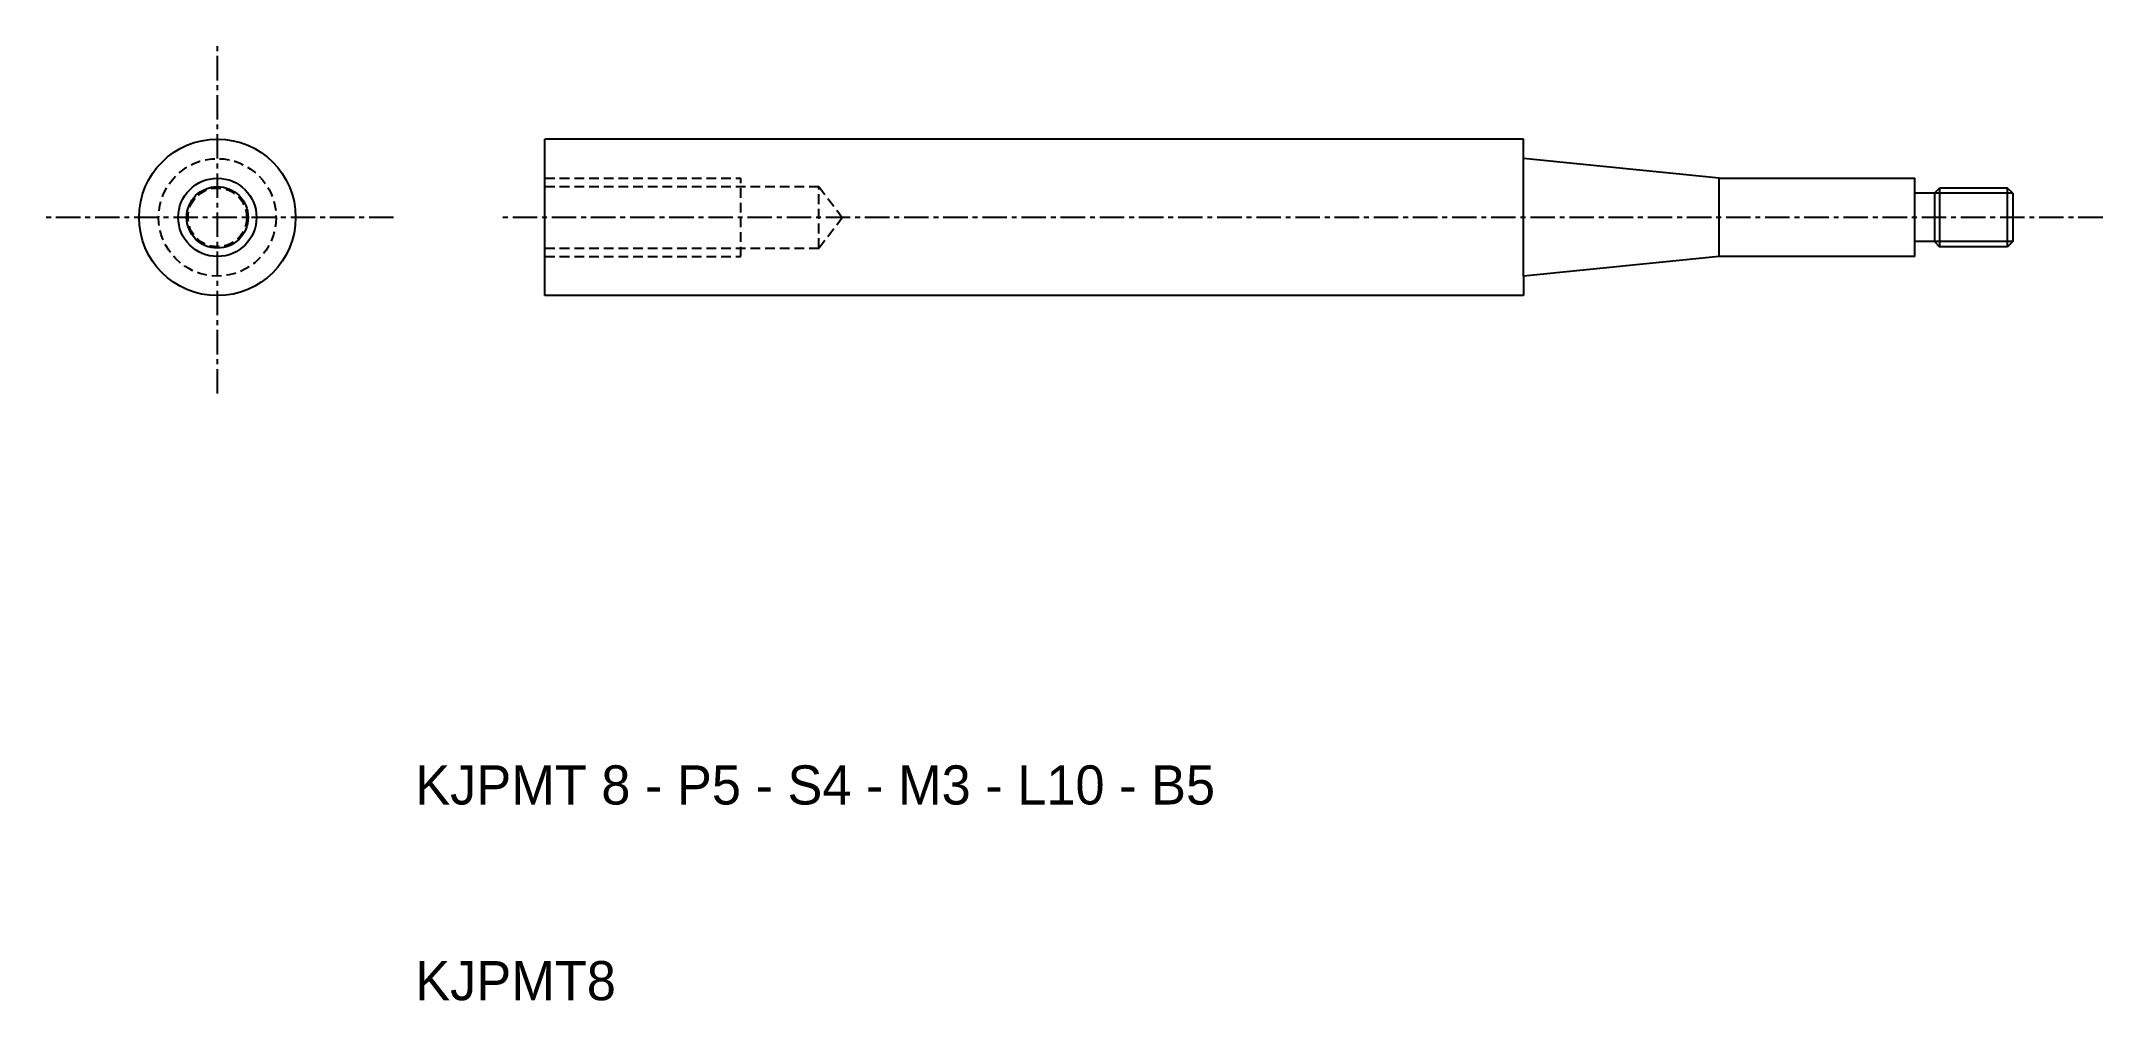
# Model space of a CAD drawing. Extents: x -26 to 80, y 10 to 59.
import ezdxf

# ---------------------------------------------------------------- set-up
doc = ezdxf.new("R2010")
doc.units = 0
doc.linetypes.add('CENTER', pattern=[2, 1.25, -0.25, 0.25, -0.25])
doc.linetypes.add('DASHED', pattern=[0.75, 0.5, -0.25])
doc.layers.get('0').update_dxf_attribs({"linetype": 'CONTINUOUS'})
doc.layers.add('CENTER', color=1, linetype='CENTER')

msp = doc.modelspace()

# ---------------------------------------------------------------- linework, layer by layer
at = {"color": 7, "linetype": 'CONTINUOUS'}
for p, q in [((50, 54), (0, 54)), ((0, 46), (0, 54)), ((50, 52.5), (50, 54)), ((50, 47), (50, 53)), ((60, 52), (50, 53)), ((60, 48), (60, 52)), ((60, 52), (70, 52)), ((70, 48), (70, 52)), ((71, 51.24), (70, 51.24)), ((71, 51.24), (71.26, 51.5)), ((71, 51.24), (71, 48.76)), ((74.74, 51.5), (71.26, 51.5)), ((71.26, 51.5), (71.26, 48.5)), ((74.74, 48.5), (74.74, 51.5)), ((75, 51.24), (74.74, 51.5)), ((75, 51.24), (75, 48.76)), ((71, 48.76), (70, 48.76)), ((71, 48.76), (71.26, 48.5)), ((74.74, 48.5), (71.26, 48.5)), ((75, 48.76), (74.74, 48.5)), ((60, 48), (50, 47)), ((70, 48), (60, 48)), ((50, 47), (50, 46)), ((50, 46), (0, 46))]:
    msp.add_line(p, q, dxfattribs=at)
at = {"color": 3, "linetype": 'DASHED'}
for p, q in [((0, 52), (10, 52)), ((10, 48), (10, 52)), ((0, 51.57), (14, 51.57)), ((14, 48.43), (14, 51.57)), ((14, 51.57), (15.19, 50)), ((14, 48.43), (15.19, 50)), ((0, 48.43), (14, 48.43)), ((0, 48), (10, 48))]:
    msp.add_line(p, q, dxfattribs=at)
at = {"color": 3, "linetype": 'CONTINUOUS'}
for p, q in [((75, 51.24), (71, 51.24)), ((75, 48.76), (71, 48.76))]:
    msp.add_line(p, q, dxfattribs=at)
at = {"color": 7, "linetype": 'CONTINUOUS'}
for radius in [4, 1.57]:
    msp.add_circle((-16.74, 50), radius, dxfattribs=at)
at = {"color": 3, "linetype": 'DASHED'}
for radius in [3, 1.5]:
    msp.add_circle((-16.74, 50), radius, dxfattribs=at)
at = {"color": 3, "linetype": 'CONTINUOUS'}
msp.add_circle((-16.74, 50), 2, dxfattribs=at)
at = {"layer": 'CENTER', "color": 1, "linetype": 'CENTER'}
for p, q in [((-16.74, 41), (-16.74, 59)), ((-7.74, 50), (-25.74, 50)), ((79.6, 50), (-2.33, 50))]:
    msp.add_line(p, q, dxfattribs=at)

# ---------------------------------------------------------------- texts
at = {"color": 7, "linetype": 'CONTINUOUS'}
for s, p in [('KJPMT 8 - P5 - S4 - M3 - L10 - B5', (-6.63, 20)), ('KJPMT8', (-6.63, 10))]:
    msp.add_text(s, height=2, dxfattribs=at).set_placement(p)

doc.saveas('drawing.dxf')
